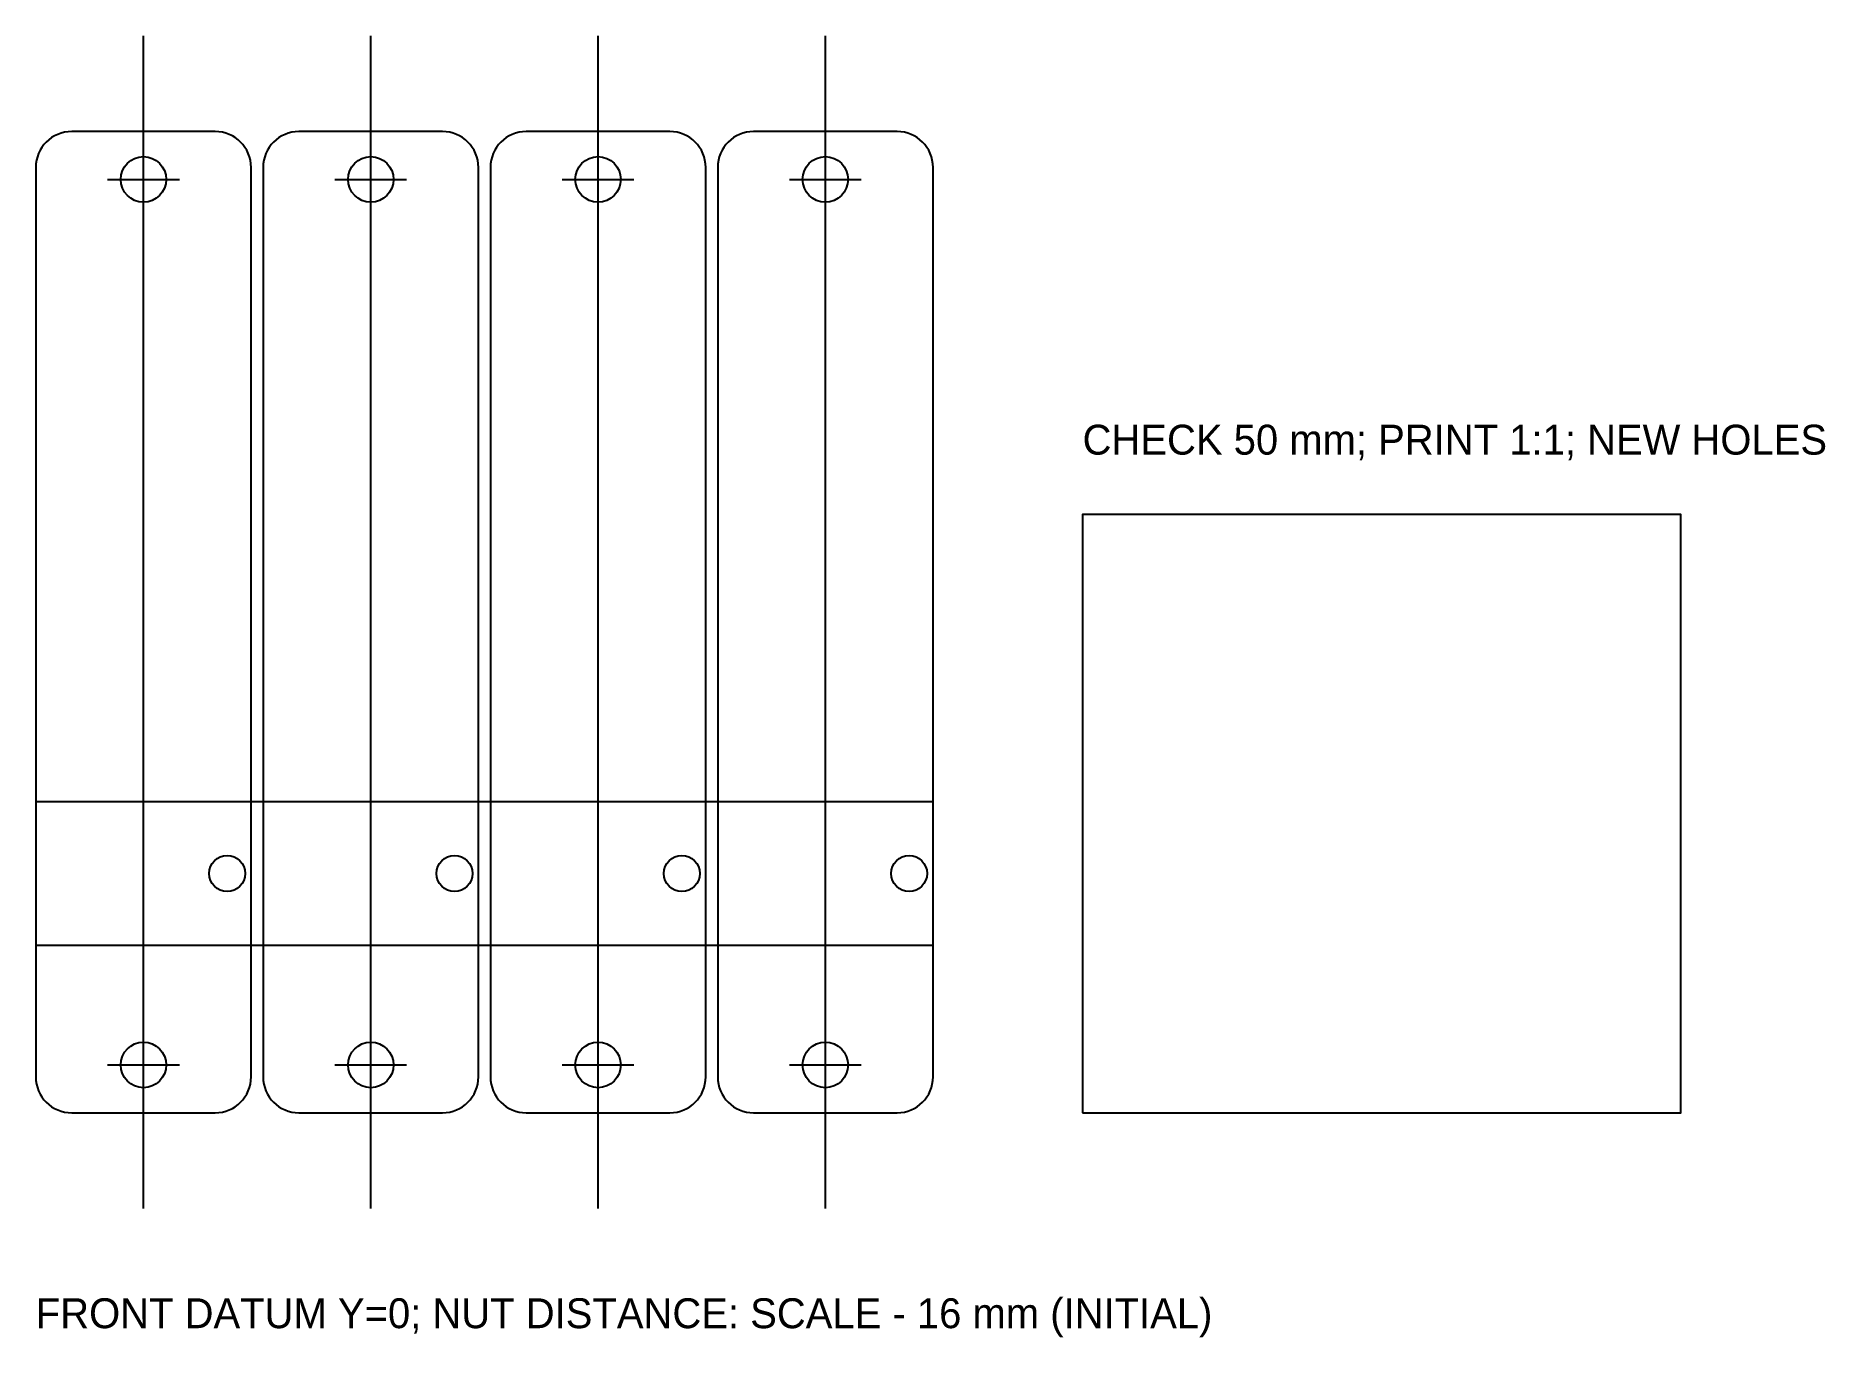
# Model space of a CAD drawing. Header units: millimetres. Extents: x -38 to 112, y -19 to 90.
import ezdxf

# ---------------------------------------------------------------- set-up
doc = ezdxf.new("R2010")
doc.units = ezdxf.units.MM
for name, color, linetype in [('MOUNT_CENTER', 1, 'Continuous'), ('OUTLINE', 7, 'Continuous'), ('REFERENCE', 4, 'Continuous'), ('STRING_CENTER', 3, 'Continuous'), ('WIRE_OPTIONAL', 5, 'Continuous')]:
    doc.layers.add(name, color=color, linetype=linetype)

msp = doc.modelspace()

# ---------------------------------------------------------------- linework, layer by layer
at = {"layer": 'MOUNT_CENTER'}
for p, q in [((-28.5, 75), (-28.5, 81)), ((-9.5, 75), (-9.5, 81)), ((9.5, 75), (9.5, 81)), ((28.5, 75), (28.5, 81)), ((-31.5, 78), (-25.5, 78)), ((-12.5, 78), (-6.5, 78)), ((6.5, 78), (12.5, 78)), ((25.5, 78), (31.5, 78)), ((-28.5, 1), (-28.5, 7)), ((-9.5, 1), (-9.5, 7)), ((9.5, 1), (9.5, 7)), ((28.5, 1), (28.5, 7)), ((-31.5, 4), (-25.5, 4)), ((-12.5, 4), (-6.5, 4)), ((6.5, 4), (12.5, 4)), ((25.5, 4), (31.5, 4))]:
    msp.add_line(p, q, dxfattribs=at)
for centre in [(-28.5, 78), (-9.5, 78), (9.5, 78), (28.5, 78), (-28.5, 4), (-9.5, 4), (9.5, 4), (28.5, 4)]:
    msp.add_circle(centre, 1.9, dxfattribs=at)
at = {"layer": 'OUTLINE'}
for p, q in [((-22.5, 82), (-34.5, 82)), ((-3.5, 82), (-15.5, 82)), ((15.5, 82), (3.5, 82)), ((34.5, 82), (22.5, 82)), ((-37.5, 79), (-37.5, 3)), ((-19.5, 3), (-19.5, 79)), ((-18.5, 79), (-18.5, 3)), ((-0.5, 3), (-0.5, 79)), ((0.5, 79), (0.5, 3)), ((18.5, 3), (18.5, 79)), ((19.5, 79), (19.5, 3)), ((37.5, 3), (37.5, 79)), ((-34.5, 0), (-22.5, 0)), ((-15.5, 0), (-3.5, 0)), ((3.5, 0), (15.5, 0)), ((22.5, 0), (34.5, 0))]:
    msp.add_line(p, q, dxfattribs=at)
for centre, start, end in [((-34.5, 79), 90, 180), ((-22.5, 79), 0, 90), ((-15.5, 79), 90, 180), ((-3.5, 79), 0, 90), ((3.5, 79), 90, 180), ((15.5, 79), 0, 90), ((22.5, 79), 90, 180), ((34.5, 79), 0, 90), ((-34.5, 3), 180, 270), ((-22.5, 3), 270, 360), ((-15.5, 3), 180, 270), ((-3.5, 3), 270, 360), ((3.5, 3), 180, 270), ((15.5, 3), 270, 360), ((22.5, 3), 180, 270), ((34.5, 3), 270, 360)]:
    msp.add_arc(centre, 3, start, end, dxfattribs=at)
at = {"layer": 'REFERENCE'}
for p, q in [((-37.5, 26), (37.5, 26)), ((-37.5, 14), (37.5, 14))]:
    msp.add_line(p, q, dxfattribs=at)
msp.add_lwpolyline([(50, 0), (100, 0), (100, 50), (50, 50)], close=True, dxfattribs=at)
at = {"layer": 'STRING_CENTER'}
for p, q in [((-28.5, -8), (-28.5, 90)), ((-9.5, -8), (-9.5, 90)), ((9.5, -8), (9.5, 90)), ((28.5, -8), (28.5, 90))]:
    msp.add_line(p, q, dxfattribs=at)
at = {"layer": 'WIRE_OPTIONAL'}
for centre in [(-21.5, 20), (-2.5, 20), (16.5, 20), (35.5, 20)]:
    msp.add_circle(centre, 1.5, dxfattribs=at)

# ---------------------------------------------------------------- texts
at = {"layer": 'REFERENCE'}
for s, p in [('CHECK 50 mm; PRINT 1:1; NEW HOLES', (50, 55)), ('FRONT DATUM Y=0; NUT DISTANCE: SCALE - 16 mm (INITIAL)', (-37.5, -18))]:
    msp.add_text(s, height=2.5, dxfattribs=at).set_placement(p)

doc.saveas('drawing.dxf')
